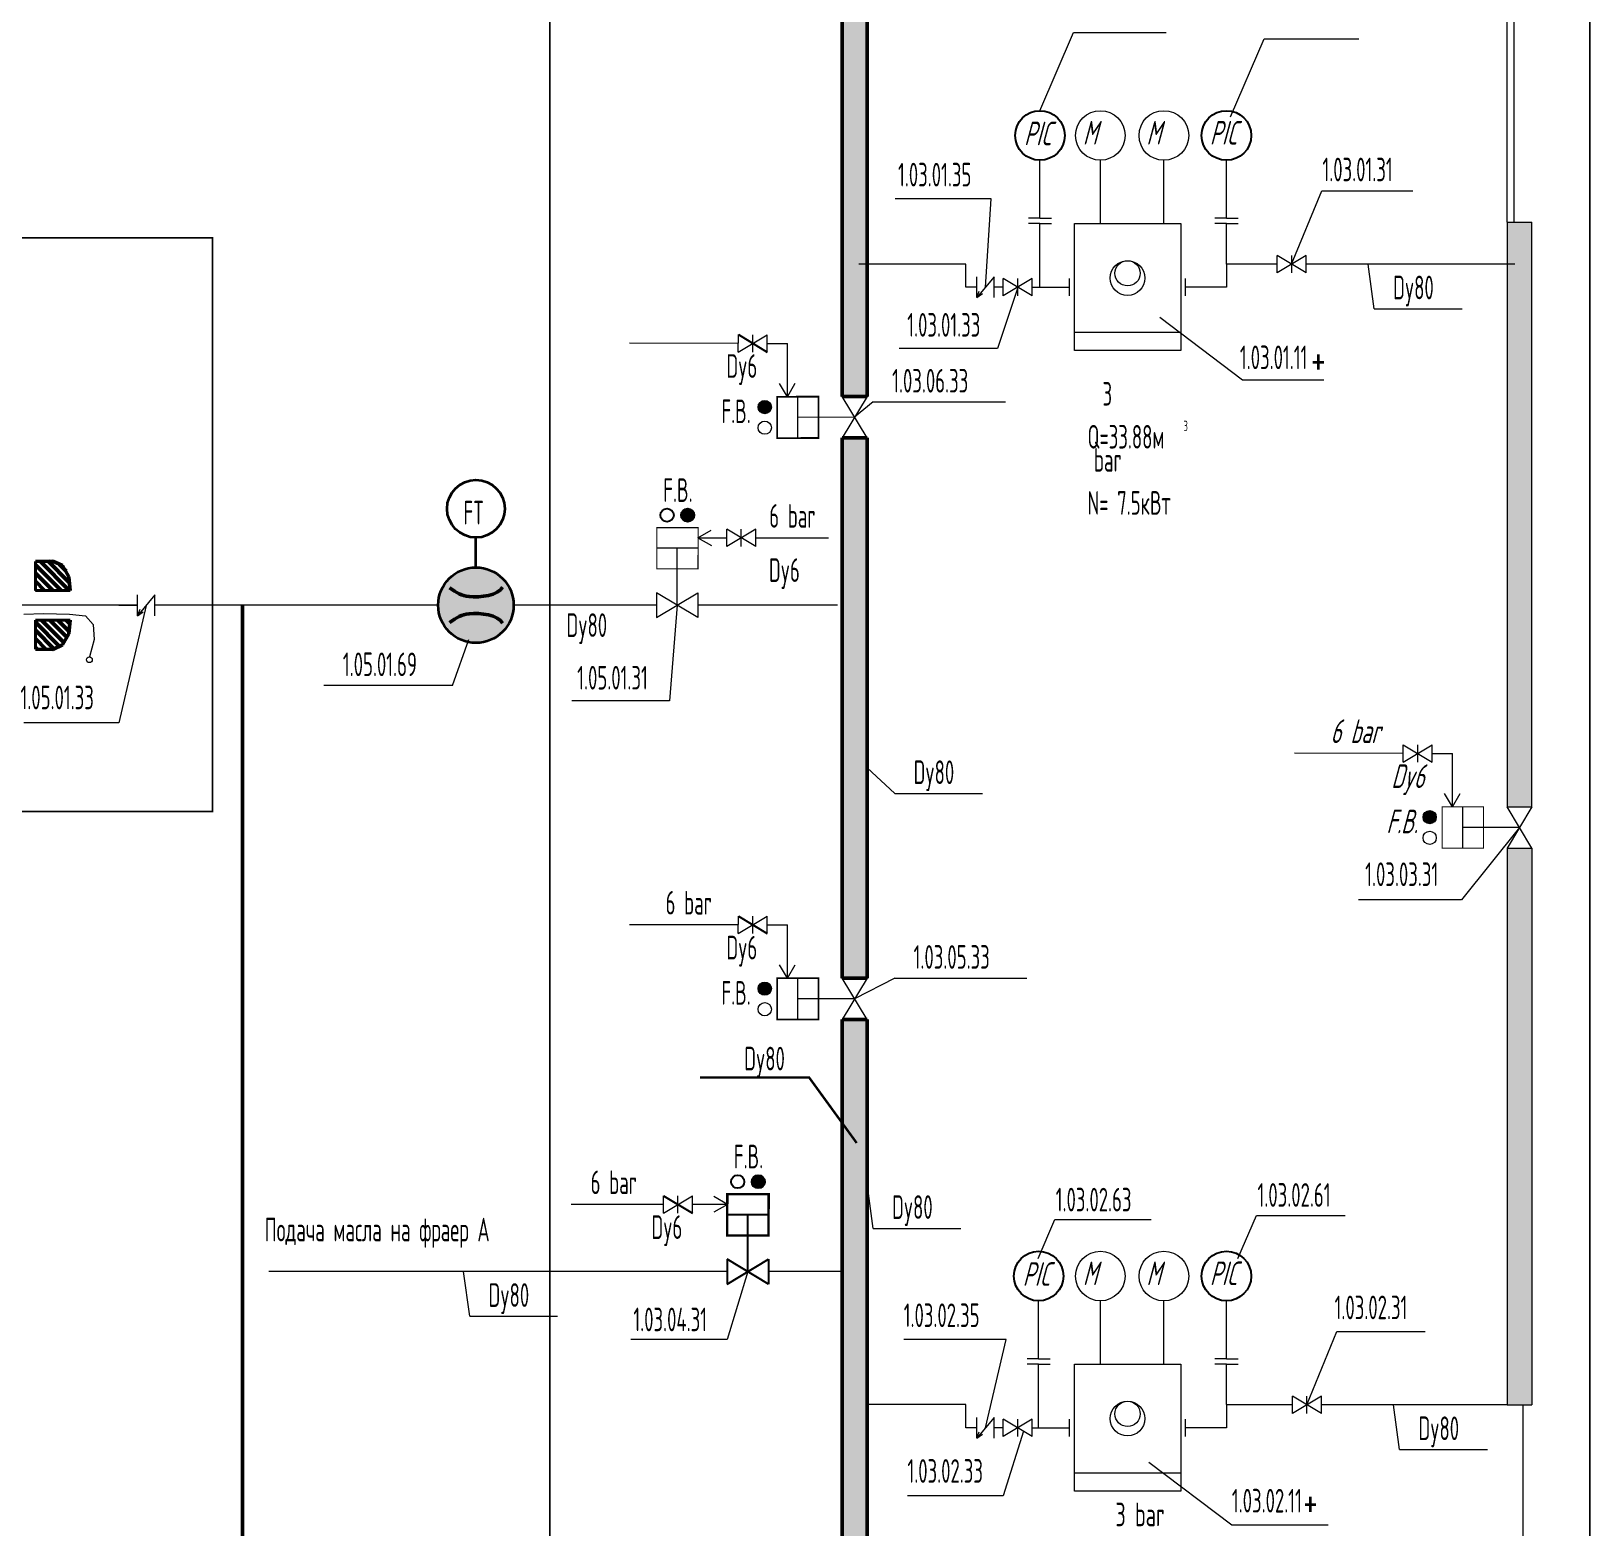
# Model space of a CAD drawing. Header units: millimetres. Extents: x -2281 to 17340, y -2563 to 4166.
# Drawn here: x 1037.7 to 1202.7, y 122.2 to 280.4 of the extents above; entities that cross this region are included whole.
import ezdxf

# ---------------------------------------------------------------- set-up
doc = ezdxf.new("R2010")
doc.units = ezdxf.units.MM
for name, pattern in [('K5LT32772', [0]), ('K5LT32773', [0]), ('K5LT32774', [0]), ('K5LT32775', [0]), ('K5LT32776', [0]), ('K5LT32777', [0]), ('K5LT32778', [0]), ('K5LT32779', [24.957505, 11.9988, -5.9994, 0.959904, -5.9994]), ('K5LT32780', [0]), ('K5LT32781', [0]), ('K5LT32782', [0]), ('K5LT32783', [0]), ('K5LT32788', [0]), ('K5LT32789', [0]), ('K5LT32792', [0]), ('K5LT32798', [0]), ('K5LT32806', [0]), ('K5LT32807', [0]), ('K5LT32809', [0]), ('K5LT32810', [0]), ('K5LT32812', [998.300152, 479.951996, -239.975998, 38.39616, -239.975998]), ('K5LT_BASIC', [0]), ('K5LT_THIN', [0]), ('K5LT_THIN_INCLUDED_TO_HATCHING', [0])]:
    doc.linetypes.add(name, pattern=pattern)
doc.layers.add('Системный слой', color=7, linetype='Continuous')
doc.styles.add('KTEXTSTYLE', font='GOST_AU.SHX', dxfattribs={"width": 0.96, "height": 5})

# ---------------------------------------------------------------- blocks, each defined once
blk = doc.blocks.new('U13')
at = {"layer": 'Системный слой', "color": 5, "linetype": 'K5LT_BASIC', "lineweight": 35, "true_color": 0x0000ff}
for p, q in [((1173.87, 246.2), (1173.87, 244.62)), ((1174.48, 245.37), (1173.32, 245.37))]:
    blk.add_line(p, q, dxfattribs=at)
blk = doc.blocks.new('U14')
at = {"layer": 'Системный слой', "color": 5, "linetype": 'K5LT_BASIC', "lineweight": 35, "true_color": 0x0000ff}
for p, q in [((1173.64, 124.48), (1172.49, 124.48)), ((1173.03, 125.32), (1173.03, 123.73))]:
    blk.add_line(p, q, dxfattribs=at)
blk = doc.blocks.new('U22')
at = {"layer": 'Системный слой', "color": 7, "linetype": 'K5LT_THIN', "lineweight": 13}
for q in [(1083.98, 216.06), (1068.66, 211.18)]:
    blk.add_line((1082.25, 211.18), q, dxfattribs=at)
at = {"layer": 'Системный слой', "color": 7, "insert": (1070.66, 214.68), "char_height": 2.5, "attachment_point": 1, "style": 'KTEXTSTYLE'}
blk.add_mtext('\\H3.5;\\W0.965;\\Q15;\\Q0;\\W0.715;\\H2.50;{\\c255;1.05.01.69}', dxfattribs=at)
blk = doc.blocks.new('U21')
at = {"layer": 'Системный слой', "true_color": 0x7fbfff}
blk.add_hatch(color=151, dxfattribs=at).paths.add_polyline_path([(1106.45, 229.21), (1106.47, 229.37), (1106.53, 229.53), (1106.62, 229.67), (1106.75, 229.78), (1106.89, 229.86), (1107.06, 229.9), (1107.22, 229.9), (1107.39, 229.87), (1107.53, 229.79), (1107.66, 229.68), (1107.76, 229.55), (1107.82, 229.39), (1107.85, 229.23), (1107.85, 229.21), (1107.83, 229.04), (1107.77, 228.89), (1107.68, 228.75), (1107.55, 228.64), (1107.41, 228.56), (1107.24, 228.51), (1107.08, 228.51), (1106.91, 228.55), (1106.77, 228.62), (1106.64, 228.73), (1106.54, 228.87), (1106.48, 229.02), (1106.45, 229.18)])
at = {"layer": 'Системный слой', "color": 7, "linetype": 'K5LT_THIN', "lineweight": 13}
for p, q in [((1108.24, 226.8), (1109.65, 227.63)), ((1108.24, 226.8), (1111.28, 226.8)), ((1108.24, 226.8), (1109.66, 225.99)), ((1114.35, 225.88), (1111.28, 227.72)), ((1114.35, 227.72), (1111.28, 225.88)), ((1111.28, 225.88), (1111.28, 227.72)), ((1112.81, 226.8), (1112.82, 226.8)), ((1112.82, 225.88), (1112.82, 227.72)), ((1112.82, 226.8), (1112.82, 226.8)), ((1114.35, 225.88), (1114.35, 227.72)), ((1114.35, 226.8), (1122.05, 226.8)), ((1108.24, 225.71), (1103.87, 225.71)), ((1106.05, 219.69), (1106.05, 225.71)), ((1048.93, 219.68), (1010.94, 219.67)), ((1048.93, 218.57), (1048.93, 220.78)), ((1050.77, 220.78), (1048.93, 218.57)), ((1050.77, 218.57), (1050.77, 220.78)), ((1080.75, 219.69), (1050.77, 219.68)), ((1103.86, 219.69), (1088.73, 219.69)), ((1103.86, 218.38), (1108.24, 221)), ((1108.24, 218.38), (1103.86, 221)), ((1103.86, 221), (1103.86, 218.38)), ((1108.24, 221), (1108.24, 218.38)), ((1123.01, 219.69), (1108.24, 219.69)), ((1048.93, 218.57), (1049.19, 219.26)), ((1048.93, 218.57), (1049.53, 218.99))]:
    blk.add_line(p, q, dxfattribs=at)
at = {"layer": 'Системный слой', "color": 5, "linetype": 'K5LT32775', "lineweight": 50, "true_color": 0x0000ff}
for p, q in [((1038.12, 224.3), (1039.97, 224.36)), ((1040.84, 221.24), (1038.12, 223.96)), ((1039.97, 221.24), (1038.12, 223.09)), ((1041.7, 221.24), (1038.61, 224.34)), ((1041.67, 222.14), (1039.42, 224.39)), ((1039.97, 224.36), (1040.99, 223.87)), ((1041.38, 223.29), (1040.68, 224)), ((1040.99, 223.87), (1041.67, 222.67)), ((1039.1, 221.24), (1038.12, 222.22)), ((1041.67, 222.67), (1041.79, 221.24)), ((1040.68, 215.33), (1038.12, 217.89)), ((1041.14, 215.74), (1038.77, 218.11)), ((1041.44, 216.3), (1039.64, 218.11)), ((1041.7, 216.91), (1040.5, 218.11)), ((1041.76, 217.71), (1041.37, 218.11)), ((1041.67, 216.67), (1041.79, 218.11)), ((1040.1, 215.05), (1038.12, 217.03)), ((1040.99, 215.48), (1041.67, 216.67)), ((1039.27, 215.01), (1038.12, 216.16)), ((1038.12, 215.04), (1039.97, 214.99)), ((1039.97, 214.99), (1040.99, 215.48))]:
    blk.add_line(p, q, dxfattribs=at)
at = {"layer": 'Системный слой', "color": 5, "linetype": 'K5LT32810', "lineweight": 40, "true_color": 0x0000ff}
for p, q in [((1038.12, 221.24), (1038.12, 224.3)), ((1038.24, 221.24), (1038.12, 221.36)), ((1038.12, 221.24), (1041.79, 221.24)), ((1038.12, 218.11), (1038.12, 215.04)), ((1038.12, 218.11), (1041.79, 218.11)), ((1038.38, 215.04), (1038.12, 215.29))]:
    blk.add_line(p, q, dxfattribs=at)
at = {"layer": 'Системный слой', "color": 151, "linetype": 'K5LT32806', "lineweight": 18, "true_color": 0x7fbfff}
blk.add_line((1048.93, 219.67), (1046.96, 219.67), dxfattribs=at)
at = {"layer": 'Системный слой', "color": 7, "linetype": 'K5LT32782', "lineweight": 0}
for p, q in [((1049.85, 219.67), (1046.96, 207.22)), ((1106.05, 219.69), (1105.24, 209.58)), ((1105.24, 209.58), (1094.88, 209.58)), ((1046.96, 207.22), (1036.91, 207.22))]:
    blk.add_line(p, q, dxfattribs=at)
at = {"layer": 'Системный слой', "color": 7, "linetype": 'K5LT32776', "lineweight": 18}
for p, q in [((1036.91, 218.75), (1038.98, 218.79)), ((1038.98, 218.79), (1041.73, 218.75)), ((1041.73, 218.75), (1043.43, 218.57)), ((1043.43, 218.57), (1044.24, 217.65)), ((1044.24, 217.65), (1044.33, 216.06)), ((1044.33, 216.06), (1043.83, 214.22))]:
    blk.add_line(p, q, dxfattribs=at)
at = {"layer": 'Системный слой', "color": 7, "linetype": 'K5LT32812', "const_width": 0.18}
blk.add_lwpolyline([(1056.87, 258.57), (955.4, 258.57), (955.4, 197.86), (1056.87, 197.86)], close=True, dxfattribs=at)
at = {"layer": 'Системный слой', "color": 7, "linetype": 'K5LT_THIN', "const_width": 0.11}
blk.add_lwpolyline([(1108.24, 223.52), (1103.87, 223.52), (1103.87, 227.89), (1108.25, 227.89)], close=True, dxfattribs=at)
at = {"layer": 'Системный слой', "color": 151, "linetype": 'K5LT32809', "lineweight": 25, "true_color": 0x7fbfff}
for centre in [(1104.97, 229.21), (1107.15, 229.21)]:
    blk.add_circle(centre, 0.7, dxfattribs=at)
at = {"layer": 'Системный слой', "color": 7, "linetype": 'K5LT32776', "lineweight": 18}
blk.add_circle((1043.83, 213.91), 0.306, dxfattribs=at)
at = {"layer": 'Системный слой'}
blk.add_blockref('U22', (0, 0), dxfattribs=at)
at = {"layer": 'Системный слой', "color": 7, "char_height": 2.5, "attachment_point": 1, "style": 'KTEXTSTYLE'}
for s, insert in [('\\H3.5;\\W0.965;\\Q15;\\Q0;\\W0.715;\\H2.50;F.B.', (1104.56, 233.12)), ('\\H3.5;\\W0.965;\\Q15;\\Q0;\\W0.715;\\H2.50;6 bar', (1115.78, 230.39)), ('\\H3.5;\\W0.965;\\Q15;\\Q0;\\W0.715;\\H2.50;Dy6', (1115.75, 224.65)), ('\\H3.5;\\W0.965;\\Q15;\\Q0;\\W0.715;\\H2.50;Dy80', (1094.33, 218.83)), ('\\H3.5;\\W0.965;\\Q15;\\Q0;\\W0.715;\\H2.50;1.05.01.31', (1095.46, 213.26)), ('\\H3.5;\\W0.965;\\Q15;\\Q0;\\W0.715;\\H2.50;1.05.01.33', (1036.54, 211.17))]:
    blk.add_mtext(s, dxfattribs=dict(at, insert=insert))
blk = doc.blocks.new('T0')
at = {"layer": 'Системный слой', "color": 7, "char_height": 2.5, "attachment_point": 1, "style": 'KTEXTSTYLE'}
for s, insert in [('\\H3.5;\\W0.965;\\Q15;\\Q0;\\W0.715;\\H2.50;Q=33.88м', (1149.47, 238.76)), ('\\H3.5;\\W0.965;\\Q15;\\Q0;\\W0.715;\\H1.11;3', (1159.63, 239.21)), ('\\H3.5;\\W0.965;\\Q15;\\Q0;\\W0.715;\\H2.50;N= 7.5кВт', (1149.47, 231.76))]:
    blk.add_mtext(s, dxfattribs=dict(at, insert=insert))
blk = doc.blocks.new('T1')
at = {"layer": 'Системный слой', "color": 7, "char_height": 2.5, "attachment_point": 1, "style": 'KTEXTSTYLE'}
for s, insert in [('\\H3.5;\\W0.965;\\Q15;\\Q15;\\W0.765;\\H2.50; ', (1151.56, 124.71)), ('\\H3.5;\\W0.965;\\Q15;\\Q0;\\W0.765;\\H2.50;3 bar', (1152.42, 124.71))]:
    blk.add_mtext(s, dxfattribs=dict(at, insert=insert))
blk = doc.blocks.new('U195')
at = {"layer": 'Системный слой', "color": 7, "linetype": 'K5LT_THIN', "lineweight": 13}
for q in [(1124.82, 178.02), (1143.04, 180.21)]:
    blk.add_line((1129.06, 180.21), q, dxfattribs=at)
at = {"layer": 'Системный слой', "color": 7, "insert": (1131.06, 183.71), "char_height": 2.5, "attachment_point": 1, "style": 'KTEXTSTYLE'}
blk.add_mtext('\\H3.5;\\W0.965;\\Q15;\\Q0;\\W0.715;\\H2.50;{\\c255;1.03.05.33}', dxfattribs=at)
blk = doc.blocks.new('U196')
at = {"layer": 'Системный слой', "color": 7, "linetype": 'K5LT_THIN', "lineweight": 13}
for q in [(1124.82, 239.57), (1140.78, 241.19)]:
    blk.add_line((1126.79, 241.19), q, dxfattribs=at)
at = {"layer": 'Системный слой', "color": 7, "insert": (1128.79, 244.69), "char_height": 2.5, "attachment_point": 1, "style": 'KTEXTSTYLE'}
blk.add_mtext('\\H3.5;\\W0.965;\\Q15;\\Q0;\\W0.715;\\H2.50;{\\c255;1.03.06.33}', dxfattribs=at)
blk = doc.blocks.new('T9')
at = {"layer": 'Системный слой', "color": 7, "char_height": 2.5, "attachment_point": 1, "style": 'KTEXTSTYLE'}
for s, insert in [('\\H3.5;\\W0.965;\\Q15;\\Q0;\\W0.715;\\H2.50; 3', (1150.14, 243.31)), ('\\H3.5;\\W0.965;\\Q15;\\Q0;\\W0.715;\\H2.50;bar', (1150.14, 236.31))]:
    blk.add_mtext(s, dxfattribs=dict(at, insert=insert))
blk = doc.blocks.new('U246')
at = {"layer": 'Системный слой', "color": 7, "linetype": 'K5LT_THIN', "lineweight": 13}
for q in [(1181.85, 135.06), (1191.79, 130.33)]:
    blk.add_line((1182.49, 130.33), q, dxfattribs=at)
at = {"layer": 'Системный слой', "color": 7, "insert": (1184.49, 133.83), "char_height": 2.5, "attachment_point": 1, "style": 'KTEXTSTYLE'}
blk.add_mtext('\\H3.5;\\W0.965;\\Q15;\\Q0;\\W0.715;\\H2.50;Dy80', dxfattribs=at)
blk = doc.blocks.new('U247')
at = {"layer": 'Системный слой', "color": 7, "linetype": 'K5LT_THIN', "lineweight": 13}
for q in [(1179.16, 255.79), (1189.1, 251.06)]:
    blk.add_line((1179.81, 251.06), q, dxfattribs=at)
at = {"layer": 'Системный слой', "color": 7, "insert": (1181.81, 254.56), "char_height": 2.5, "attachment_point": 1, "style": 'KTEXTSTYLE'}
blk.add_mtext('\\H3.5;\\W0.965;\\Q15;\\Q0;\\W0.715;\\H2.50;Dy80', dxfattribs=at)
blk = doc.blocks.new('U249')
at = {"layer": 'Системный слой', "color": 7, "linetype": 'K5LT_THIN', "lineweight": 13}
for q in [(1083.43, 149.16), (1093.37, 144.43)]:
    blk.add_line((1084.08, 144.43), q, dxfattribs=at)
at = {"layer": 'Системный слой', "color": 7, "insert": (1086.08, 147.93), "char_height": 2.5, "attachment_point": 1, "style": 'KTEXTSTYLE'}
blk.add_mtext('\\H3.5;\\W0.965;\\Q15;\\Q0;\\W0.715;\\H2.50;Dy80', dxfattribs=at)
blk = doc.blocks.new('U255')
at = {"layer": 'Системный слой', "color": 7, "linetype": 'K5LT_THIN', "lineweight": 13}
for q in [(1126.13, 158.47), (1136.07, 153.74)]:
    blk.add_line((1126.78, 153.74), q, dxfattribs=at)
at = {"layer": 'Системный слой', "color": 7, "insert": (1128.78, 157.24), "char_height": 2.5, "attachment_point": 1, "style": 'KTEXTSTYLE'}
blk.add_mtext('\\H3.5;\\W0.965;\\Q15;\\Q0;\\W0.715;\\H2.50;Dy80', dxfattribs=at)
blk = doc.blocks.new('U256')
at = {"layer": 'Системный слой', "color": 7, "linetype": 'K5LT_THIN', "lineweight": 13}
for q in [(1126.13, 202.47), (1138.35, 199.76)]:
    blk.add_line((1129.06, 199.76), q, dxfattribs=at)
at = {"layer": 'Системный слой', "color": 7, "insert": (1131.06, 203.26), "char_height": 2.5, "attachment_point": 1, "style": 'KTEXTSTYLE'}
blk.add_mtext('\\H3.5;\\W0.965;\\Q15;\\Q0;\\W0.715;\\H2.50;Dy80', dxfattribs=at)

msp = doc.modelspace()

# ---------------------------------------------------------------- hatches: boundary and pattern name
at = {"layer": 'Системный слой', "true_color": 0xffc0cb}
msp.add_hatch(color=254, dxfattribs=at).paths.add_polyline_path([(1126.131, 241.75671), (1126.131, 308.48183), (1123.506, 308.4822), (1123.506, 241.75671)])
at = {"layer": 'Системный слой', "true_color": 0xc0c0c0}
h = msp.add_hatch(color=9, dxfattribs=at)
h.paths.add_polyline_path([(1193.87642, 193.97886), (1193.87642, 135.06151), (1196.50142, 135.06151), (1196.50142, 193.97886)])
h.paths.add_polyline_path([(1196.50142, 198.35386), (1196.50142, 260.21127), (1193.87642, 260.21127), (1193.87642, 198.35386)])
at = {"layer": 'Системный слой', "true_color": 0xff00ff}
for points in [[(1116.00288, 240.65261), (1115.98296, 240.48677), (1115.9243, 240.33038), (1115.83027, 240.19233), (1115.70621, 240.08048), (1115.55918, 240.00122), (1115.39756, 239.95904), (1115.23055, 239.95636), (1115.06766, 239.99332), (1114.91816, 240.06782), (1114.79056, 240.17561), (1114.69214, 240.31057), (1114.62849, 240.465), (1114.60325, 240.63011), (1114.60288, 240.65261), (1114.62281, 240.81845), (1114.68146, 240.97485), (1114.7755, 241.1129), (1114.89956, 241.22474), (1115.04659, 241.304), (1115.20821, 241.34618), (1115.37522, 241.34886), (1115.53811, 241.31191), (1115.68761, 241.23741), (1115.8152, 241.12961), (1115.91363, 240.99466), (1115.97727, 240.84022), (1116.00252, 240.67511)], [(1115.32363, 158.67531), (1115.3037, 158.50947), (1115.24505, 158.35307), (1115.15101, 158.21502), (1115.02695, 158.10318), (1114.87992, 158.02392), (1114.7183, 157.98174), (1114.55129, 157.97906), (1114.3884, 158.01601), (1114.2389, 158.09051), (1114.11131, 158.19831), (1114.01288, 158.33326), (1113.94924, 158.4877), (1113.92399, 158.65281), (1113.92363, 158.67531), (1113.94356, 158.84115), (1114.00221, 158.99754), (1114.09624, 159.13559), (1114.2203, 159.24744), (1114.36733, 159.3267), (1114.52895, 159.36888), (1114.69596, 159.37156), (1114.85886, 159.3346), (1115.00835, 159.2601), (1115.13595, 159.15231), (1115.23437, 159.01735), (1115.29802, 158.86292), (1115.32327, 158.69781)]]:
    msp.add_hatch(color=6, dxfattribs=at).paths.add_polyline_path(points)
at = {"layer": 'Системный слой', "true_color": 0x99ccff}
msp.add_hatch(color=151, dxfattribs=at).paths.add_polyline_path([(1126.131, 180.20791), (1126.131, 237.38171), (1123.506, 237.38171), (1123.506, 180.20791)])
at = {"layer": 'Системный слой', "true_color": 0xccffff}
msp.add_hatch(color=7, dxfattribs=at).paths.add_polyline_path([(1080.74501, 219.68808), (1080.76504, 219.28902), (1080.82484, 218.89396), (1080.92382, 218.50685), (1081.06098, 218.13157), (1081.23496, 217.77188), (1081.44401, 217.43137), (1081.68603, 217.11345), (1081.95861, 216.8213), (1082.25902, 216.55786), (1082.58425, 216.32575), (1082.93105, 216.1273), (1083.29594, 215.9645), (1083.67527, 215.83897), (1084.06524, 215.75197), (1084.46196, 215.70437), (1084.86144, 215.69666), (1085.2597, 215.7289), (1085.65274, 215.80077), (1086.03664, 215.91156), (1086.40754, 216.06015), (1086.76174, 216.24506), (1087.09569, 216.46444), (1087.40605, 216.71608), (1087.68971, 216.99748), (1087.94383, 217.30582), (1088.16587, 217.638), (1088.35361, 217.99071), (1088.50517, 218.36042), (1088.61902, 218.74341), (1088.69403, 219.13587), (1088.72946, 219.53386), (1088.73245, 219.68849), (1088.71247, 220.08756), (1088.6527, 220.48262), (1088.55376, 220.86974), (1088.41664, 221.24503), (1088.2427, 221.60475), (1088.03369, 221.94528), (1087.79169, 222.26322), (1087.51914, 222.5554), (1087.21876, 222.81887), (1086.89356, 223.05102), (1086.54678, 223.2495), (1086.18191, 223.41234), (1085.80259, 223.53791), (1085.41263, 223.62495), (1085.01592, 223.67259), (1084.61643, 223.68035), (1084.21817, 223.64815), (1083.82512, 223.57631), (1083.44121, 223.46557), (1083.07029, 223.31701), (1082.71607, 223.13214), (1082.3821, 222.9128), (1082.07172, 222.66118), (1081.78803, 222.37981), (1081.53387, 222.0715), (1081.3118, 221.73934), (1081.12402, 221.38665), (1080.97243, 221.01696), (1080.85854, 220.63398), (1080.78348, 220.24153), (1080.74802, 219.84355)])
at = {"layer": 'Системный слой', "true_color": 0xbf00ff}
for points in [[(1186.3733, 197.24976), (1186.35337, 197.08392), (1186.29472, 196.92753), (1186.20069, 196.78948), (1186.07662, 196.67764), (1185.9296, 196.59837), (1185.76798, 196.5562), (1185.60096, 196.55351), (1185.43807, 196.59047), (1185.28857, 196.66497), (1185.16098, 196.77276), (1185.06256, 196.90772), (1184.99891, 197.06215), (1184.97366, 197.22726), (1184.9733, 197.24976), (1184.99323, 197.4156), (1185.05188, 197.572), (1185.14591, 197.71005), (1185.26998, 197.82189), (1185.417, 197.90116), (1185.57862, 197.94333), (1185.74564, 197.94602), (1185.90853, 197.90906), (1186.05803, 197.83456), (1186.18562, 197.72676), (1186.28404, 197.59181), (1186.34769, 197.43737), (1186.37294, 197.27226)], [(1116.00288, 179.10382), (1115.98296, 178.93798), (1115.9243, 178.78158), (1115.83027, 178.64353), (1115.70621, 178.53169), (1115.55918, 178.45242), (1115.39756, 178.41025), (1115.23055, 178.40756), (1115.06766, 178.44452), (1114.91816, 178.51902), (1114.79056, 178.62682), (1114.69214, 178.76177), (1114.62849, 178.9162), (1114.60325, 179.08132), (1114.60288, 179.10382), (1114.62281, 179.26966), (1114.68146, 179.42605), (1114.7755, 179.5641), (1114.89956, 179.67594), (1115.04659, 179.75521), (1115.20821, 179.79738), (1115.37522, 179.80007), (1115.53811, 179.76311), (1115.68761, 179.68861), (1115.8152, 179.58082), (1115.91363, 179.44586), (1115.97727, 179.29143), (1116.00252, 179.12631)]]:
    msp.add_hatch(color=200, dxfattribs=at).paths.add_polyline_path(points)
at = {"layer": 'Системный слой', "true_color": 0xcc99ff}
h = msp.add_hatch(color=191, dxfattribs=at)
h.paths.add_polyline_path([(1126.131, 77.52247), (1126.131, 96.21477), (1126.131, 110.64747), (1123.506, 110.64747), (1123.506, 77.52247)])
h.paths.add_polyline_path([(1123.506, 149.17821), (1123.506, 110.64747), (1126.131, 110.64747), (1126.131, 175.83291), (1123.506, 175.83291)])

# ---------------------------------------------------------------- linework, layer by layer
at = {"layer": 'Системный слой', "color": 211, "linetype": 'K5LT32783', "lineweight": 50, "true_color": 0xff7fff}
for p, q in [((1123.506, 241.75671), (1123.506, 308.4822)), ((1126.131, 241.75671), (1126.131, 308.48183)), ((1126.131, 241.75671), (1123.506, 241.75671))]:
    msp.add_line(p, q, dxfattribs=at)
at = {"layer": 'Системный слой', "color": 7, "linetype": 'K5LT32780', "lineweight": 18}
for p, q in [((1194.62708, 260.21127), (1194.62708, 294.51559)), ((1195.58184, 97.63651), (1195.58184, 135.06151))]:
    msp.add_line(p, q, dxfattribs=at)
at = {"layer": 'Системный слой', "color": 7, "linetype": 'K5LT_THIN', "lineweight": 13}
for p, q in [((1193.87642, 260.21127), (1193.87642, 293.76492)), ((1150.82011, 260.07937), (1150.82011, 266.77058)), ((1157.54295, 260.07937), (1157.54295, 266.77058)), ((1148.07664, 246.64866), (1148.07664, 260.07937)), ((1148.07664, 260.07937), (1159.32231, 260.07937)), ((1159.32231, 260.07937), (1159.32231, 246.64866)), ((1169.53495, 254.87312), (1169.53495, 256.71062)), ((1172.59745, 254.87312), (1169.53495, 256.71062)), ((1172.59745, 256.71062), (1169.53495, 254.87312)), ((1171.07315, 254.87312), (1171.07315, 256.71062)), ((1172.59745, 254.87312), (1172.59745, 256.71062)), ((1136.57725, 255.79187), (1125.27718, 255.79187)), ((1136.57725, 253.34187), (1136.57725, 255.79187)), ((1137.74993, 252.23937), (1137.74993, 254.44437)), ((1139.58743, 254.44437), (1137.74993, 252.23937)), ((1139.58743, 252.23937), (1139.58743, 254.44437)), ((1140.5377, 252.42312), (1140.5377, 254.26062)), ((1143.6002, 252.42312), (1140.5377, 254.26062)), ((1140.5377, 252.42312), (1140.5377, 254.26062)), ((1143.6002, 252.42312), (1140.5377, 254.26062)), ((1143.6002, 254.26062), (1140.5377, 252.42312)), ((1142.07589, 252.42312), (1142.07589, 254.26062)), ((1143.6002, 252.42312), (1143.6002, 254.26062)), ((1143.6002, 252.42312), (1143.6002, 254.26062)), ((1147.56064, 252.42312), (1147.56064, 254.26062)), ((1159.83831, 252.42312), (1159.83831, 254.26062)), ((1164.16503, 255.79187), (1164.16503, 253.34187)), ((1169.53495, 255.79187), (1164.16503, 255.79187)), ((1171.07315, 255.79187), (1171.0662, 255.79187)), ((1194.68061, 255.79187), (1172.59745, 255.79187)), ((1137.74993, 253.34187), (1136.57725, 253.34187)), ((1137.74993, 252.23937), (1138.00659, 252.92811)), ((1137.74993, 252.23937), (1138.35264, 252.66006)), ((1140.5377, 253.34187), (1139.58743, 253.34187)), ((1142.07589, 253.34187), (1142.06895, 253.34187)), ((1143.6002, 253.34187), (1147.56064, 253.34187)), ((1164.16503, 253.34187), (1159.83831, 253.34187)), ((1159.32231, 248.53874), (1148.07664, 248.53874)), ((1159.32231, 246.64866), (1148.07664, 246.64866)), ((1182.8801, 203.0767), (1182.88275, 204.9142)), ((1182.8801, 203.0767), (1185.94524, 204.90979)), ((1182.88275, 204.9142), (1185.94259, 203.07229)), ((1184.4044, 203.07451), (1184.40705, 204.912)), ((1185.94259, 203.07229), (1185.94524, 204.90979)), ((1182.88142, 203.99545), (1171.36782, 204.01205)), ((1184.41961, 203.98907), (1184.40572, 203.98909)), ((1184.41267, 203.99325), (1184.40573, 203.99326)), ((1185.94392, 203.99104), (1188.08134, 203.99104)), ((1188.08134, 198.34645), (1188.08134, 203.99104)), ((1188.07693, 198.34643), (1187.24815, 199.76233)), ((1188.08134, 198.34645), (1188.89315, 199.77215)), ((1189.1733, 193.9762), (1189.1733, 198.3512)), ((1196.50142, 198.35386), (1193.87642, 193.97886)), ((1196.50142, 193.97886), (1193.87642, 198.35386)), ((1193.87642, 198.35386), (1196.50142, 198.35386)), ((1195.18892, 196.16636), (1189.1733, 196.1637)), ((1193.87642, 193.97886), (1196.50142, 193.97886)), ((1150.82011, 139.37266), (1150.82011, 146.06386)), ((1157.54295, 139.37266), (1157.54295, 146.06386)), ((1148.07664, 125.94194), (1148.07664, 139.37266)), ((1148.07664, 139.37266), (1159.32231, 139.37266)), ((1159.32231, 139.37266), (1159.32231, 125.94194)), ((1171.14675, 134.14276), (1171.14675, 135.98026)), ((1174.20925, 134.14276), (1171.14675, 135.98026)), ((1174.20925, 135.98026), (1171.14675, 134.14276)), ((1172.68494, 134.14276), (1172.68494, 135.98026)), ((1174.20925, 134.14276), (1174.20925, 135.98026)), ((1136.57725, 135.08516), (1126.131, 135.08516)), ((1136.57725, 132.63516), (1136.57725, 135.08516)), ((1137.74993, 131.53266), (1137.74993, 133.73766)), ((1139.58743, 133.73766), (1137.74993, 131.53266)), ((1139.58743, 131.53266), (1139.58743, 133.73766)), ((1164.16503, 135.08516), (1164.16503, 132.63516)), ((1171.14675, 135.06151), (1164.16503, 135.06151)), ((1172.68494, 135.06151), (1172.678, 135.06151)), ((1193.87642, 135.06151), (1174.20925, 135.06151)), ((1137.74993, 132.63516), (1136.57725, 132.63516)), ((1137.74993, 131.53266), (1138.00659, 132.22139)), ((1140.5377, 132.63516), (1139.58743, 132.63516)), ((1140.5377, 131.71641), (1140.5377, 133.55391)), ((1143.6002, 131.71641), (1140.5377, 133.55391)), ((1140.5377, 131.71641), (1140.5377, 133.55391)), ((1143.6002, 131.71641), (1140.5377, 133.55391)), ((1143.6002, 133.55391), (1140.5377, 131.71641)), ((1142.07589, 132.63516), (1142.06895, 132.63516)), ((1142.07589, 131.71641), (1142.07589, 133.55391)), ((1143.6002, 131.71641), (1143.6002, 133.55391)), ((1143.6002, 131.71641), (1143.6002, 133.55391)), ((1143.6002, 132.63516), (1147.56064, 132.63516)), ((1147.56064, 131.71641), (1147.56064, 133.55391)), ((1159.83831, 131.71641), (1159.83831, 133.55391)), ((1164.16503, 132.63516), (1159.83831, 132.63516)), ((1137.74993, 131.53266), (1138.35264, 131.95334)), ((1159.32231, 127.83202), (1148.07664, 127.83202)), ((1153.56359, 125.94194), (1148.07664, 125.94194)), ((1159.32231, 125.94194), (1148.07664, 125.94194))]:
    msp.add_line(p, q, dxfattribs=at)
at = {"layer": 'Системный слой', "color": 7, "linetype": 'K5LT32782', "lineweight": 0}
for p, q in [((1144.4341, 272.02058), (1147.98064, 280.29088)), ((1147.98064, 280.29088), (1157.78064, 280.29088)), ((1164.61012, 271.36475), (1168.15666, 279.63505)), ((1168.15666, 279.63505), (1178.18166, 279.63505)), ((1138.37508, 262.70498), (1129.10008, 262.70498)), ((1139.25008, 262.70498), (1138.37508, 262.70498)), ((1138.66868, 253.34187), (1139.25008, 262.70498)), ((1171.0662, 255.79187), (1174.2509, 263.53335)), ((1174.2509, 263.53335), (1175.1259, 263.53335)), ((1175.1259, 263.53335), (1183.9009, 263.53335)), ((1142.06895, 253.18875), (1139.93239, 246.85164)), ((1157.09987, 250.16783), (1165.87202, 243.53546)), ((1139.93239, 246.85164), (1129.53104, 246.85164)), ((1165.87202, 243.53546), (1166.74702, 243.53546)), ((1166.74702, 243.53546), (1174.47844, 243.53546)), ((1195.18892, 196.16636), (1189.02599, 188.51975)), ((1188.58849, 188.51975), (1178.13849, 188.51975)), ((1189.02599, 188.51975), (1188.58849, 188.51975)), ((1144.23907, 150.5422), (1146.01234, 154.67735)), ((1146.01234, 154.67735), (1156.21234, 154.67735)), ((1165.38128, 150.5422), (1167.32974, 155.08587)), ((1167.32974, 155.08587), (1176.73075, 155.08587)), ((1113.52583, 149.15969), (1111.33833, 141.97878)), ((1111.33833, 141.97878), (1101.12469, 141.97878)), ((1139.97992, 141.97878), (1130.02992, 141.97878)), ((1138.66868, 132.63516), (1140.85492, 141.97878)), ((1140.85492, 141.97878), (1139.97992, 141.97878)), ((1172.67105, 135.06568), (1175.85575, 142.80715)), ((1175.85575, 142.80715), (1176.73075, 142.80715)), ((1176.73075, 142.80715), (1185.20471, 142.80715)), ((1142.69404, 132.2601), (1140.5377, 125.43032)), ((1155.94734, 128.98527), (1164.71949, 122.35291)), ((1140.5377, 125.43032), (1130.405, 125.43032)), ((1164.71949, 122.35291), (1165.59449, 122.35291)), ((1165.59449, 122.35291), (1174.94449, 122.35291))]:
    msp.add_line(p, q, dxfattribs=at)
at = {"layer": 'Системный слой', "color": 7, "linetype": 'K5LT32776', "lineweight": 18}
for p, q in [((1144.4341, 260.64558), (1144.4341, 266.77058)), ((1164.16503, 260.64558), (1164.16503, 266.77058)), ((1144.4341, 260.64558), (1143.2091, 260.64558)), ((1144.4341, 260.07937), (1143.2091, 260.07937)), ((1144.4341, 260.64558), (1145.6591, 260.64558)), ((1144.4341, 260.07937), (1145.6591, 260.07937)), ((1144.4341, 253.34187), (1144.4341, 260.07937)), ((1164.16503, 260.64558), (1162.94003, 260.64558)), ((1164.16503, 260.07937), (1162.94003, 260.07937)), ((1164.16503, 260.64558), (1165.39003, 260.64558)), ((1164.16503, 255.79187), (1164.16503, 260.07937)), ((1164.16503, 260.07937), (1165.39003, 260.07937)), ((1144.29267, 139.93886), (1144.29267, 146.06386)), ((1164.16503, 139.93886), (1164.16503, 146.06386)), ((1144.29267, 139.93886), (1143.06767, 139.93886)), ((1144.29267, 139.37266), (1143.06767, 139.37266)), ((1144.29267, 139.93886), (1145.51767, 139.93886)), ((1144.29267, 132.63516), (1144.29267, 139.37266)), ((1144.29267, 139.37266), (1145.51767, 139.37266)), ((1164.16503, 139.93886), (1162.94003, 139.93886)), ((1164.16503, 139.37266), (1162.94003, 139.37266)), ((1164.16503, 139.93886), (1165.39003, 139.93886)), ((1164.16503, 135.08516), (1164.16503, 139.37266)), ((1164.16503, 139.37266), (1165.39003, 139.37266))]:
    msp.add_line(p, q, dxfattribs=at)
at = {"layer": 'Системный слой', "color": 7, "linetype": 'K5LT_THIN_INCLUDED_TO_HATCHING', "lineweight": 13}
for p, q in [((1193.87642, 260.21127), (1193.87642, 198.35386)), ((1193.87642, 260.21127), (1196.50142, 260.21127)), ((1196.50142, 198.35386), (1196.50142, 260.21127)), ((1193.87642, 193.97886), (1193.87642, 135.06151)), ((1196.50142, 193.97886), (1196.50142, 135.06151)), ((1193.87642, 135.06151), (1196.50142, 135.06151))]:
    msp.add_line(p, q, dxfattribs=at)
at = {"layer": 'Системный слой', "color": 4, "linetype": 'K5LT32772', "lineweight": 18, "true_color": 0x00ffff}
for p, q in [((1112.50968, 246.47955), (1112.51233, 248.31705)), ((1112.50968, 246.47955), (1115.57483, 248.31264)), ((1114.03398, 246.47736), (1114.03663, 248.31485)), ((1115.57218, 246.47514), (1115.57483, 248.31264)), ((1112.51101, 247.3983), (1100.99741, 247.4149)), ((1114.04225, 247.39609), (1114.03531, 247.3961)), ((1115.5735, 247.39389), (1117.71092, 247.39389)), ((1117.71092, 241.7493), (1117.71092, 247.39389)), ((1117.70651, 241.74928), (1116.87773, 243.16518)), ((1117.71092, 241.7493), (1118.52274, 243.175)), ((1112.50968, 184.93076), (1112.51233, 186.76826)), ((1112.50968, 184.93076), (1115.57483, 186.76384)), ((1114.03398, 184.92856), (1114.03663, 186.76606)), ((1115.57218, 184.92634), (1115.57483, 186.76384)), ((1112.51101, 185.84951), (1100.99741, 185.86611)), ((1114.04225, 185.8473), (1114.03531, 185.84731)), ((1115.5735, 185.84509), (1117.71092, 185.84509)), ((1117.71092, 180.20051), (1117.71092, 185.84509)), ((1117.70651, 180.20048), (1116.87773, 181.61638)), ((1117.71092, 180.20051), (1118.52274, 181.6262)), ((1104.57998, 155.35031), (1104.57998, 157.18781)), ((1104.57998, 155.35031), (1107.64248, 157.18781)), ((1106.10429, 155.35031), (1106.10429, 157.18781)), ((1107.64248, 155.35031), (1107.64248, 157.18781)), ((1111.34577, 156.27168), (1109.92987, 157.10046)), ((1104.57998, 156.26906), (1094.82998, 156.26906)), ((1106.11123, 156.26906), (1106.10429, 156.26906)), ((1111.34574, 156.26727), (1107.64248, 156.26727)), ((1111.34574, 156.26727), (1109.92005, 155.45546))]:
    msp.add_line(p, q, dxfattribs=at)
at = {"layer": 'Системный слой', "color": 4, "linetype": 'K5LT32774', "lineweight": 25, "true_color": 0x00ffff}
for p, q in [((1112.51233, 248.31705), (1115.57218, 246.47514)), ((1112.51233, 186.76826), (1115.57218, 184.92634)), ((1104.57998, 157.18781), (1107.64248, 155.35031))]:
    msp.add_line(p, q, dxfattribs=at)
at = {"layer": 'Системный слой', "color": 4, "linetype": 'K5LT32773', "lineweight": 18, "true_color": 0x00ffff}
for p, q in [((1114.04919, 247.39192), (1114.0353, 247.39194)), ((1114.04919, 185.84312), (1114.0353, 185.84314)), ((1106.11818, 156.26489), (1106.10429, 156.26489))]:
    msp.add_line(p, q, dxfattribs=at)
at = {"layer": 'Системный слой', "color": 6, "linetype": 'K5LT32792', "lineweight": 18, "true_color": 0xff00ff}
for p, q in [((1118.80288, 237.37905), (1118.80288, 241.75405)), ((1126.131, 241.75671), (1123.506, 237.38171)), ((1126.131, 237.38171), (1123.506, 241.75671)), ((1123.506, 241.75671), (1126.131, 241.75671)), ((1124.8185, 239.56921), (1118.80288, 239.56655)), ((1111.33833, 149.15969), (1062.8061, 149.15969)), ((1123.506, 149.17821), (1115.71331, 149.17821))]:
    msp.add_line(p, q, dxfattribs=at)
at = {"layer": 'Системный слой', "color": 5, "linetype": 'K5LT32775', "lineweight": 50, "true_color": 0x0000ff}
for p, q in [((1123.506, 237.38171), (1123.506, 180.20791)), ((1123.506, 237.38171), (1126.131, 237.38171)), ((1126.131, 237.38171), (1126.131, 180.20791)), ((1123.506, 180.20791), (1126.131, 180.20791))]:
    msp.add_line(p, q, dxfattribs=at)
at = {"layer": 'Системный слой', "color": 200, "linetype": 'K5LT32778', "lineweight": 18, "true_color": 0xbf00ff}
for p, q in [((1126.131, 237.38171), (1123.506, 237.38171)), ((1118.80288, 175.83025), (1118.80288, 180.20525)), ((1126.131, 180.20791), (1123.506, 175.83291)), ((1126.131, 175.83291), (1123.506, 180.20791)), ((1124.8185, 178.02041), (1118.80288, 178.01775))]:
    msp.add_line(p, q, dxfattribs=at)
at = {"layer": 'Системный слой', "color": 150, "linetype": 'K5LT32798', "lineweight": 35, "true_color": 0x007fff}
msp.add_line((1084.73873, 223.68222), (1084.73873, 226.84078), dxfattribs=at)
at = {"layer": 'Системный слой', "color": 151, "linetype": 'K5LT32788', "lineweight": 50, "true_color": 0x7fbfff}
msp.add_line((1060.02493, 219.68488), (1060.02493, 69.13488), dxfattribs=at)
at = {"layer": 'Системный слой', "color": 191, "linetype": 'K5LT32781', "lineweight": 50, "true_color": 0xbf7fff}
for p, q in [((1123.506, 175.83291), (1123.506, 110.64747)), ((1123.506, 175.83291), (1126.131, 175.83291)), ((1126.131, 175.83291), (1126.131, 110.64747))]:
    msp.add_line(p, q, dxfattribs=at)
at = {"layer": 'Системный слой', "color": 6, "linetype": 'K5LT32807', "lineweight": 25, "true_color": 0xff00ff}
for p, q in [((1115.716, 155.17531), (1111.341, 155.17531)), ((1113.52583, 149.15969), (1113.5285, 155.17531)), ((1111.33833, 147.84719), (1115.71333, 150.47219)), ((1115.71333, 147.84719), (1111.33833, 150.47219)), ((1111.33833, 150.47219), (1111.33833, 147.84719)), ((1115.71333, 150.47219), (1115.71333, 147.84719))]:
    msp.add_line(p, q, dxfattribs=at)
at = {"layer": 'Системный слой', "color": 200, "linetype": 'K5LT32779', "true_color": 0xbf00ff, "const_width": 0.18}
msp.add_lwpolyline([(1202.63573, 1135.9462), (1092.55885, 1135.9462), (1092.55885, 35.60562), (1202.63573, 35.50012)], close=True, dxfattribs=at)
at = {"layer": 'Системный слой', "color": 6, "linetype": 'K5LT32792', "true_color": 0xff00ff, "const_width": 0.18}
msp.add_lwpolyline([(1120.99038, 237.38082), (1120.99038, 241.75582), (1116.61539, 241.74951), (1116.61539, 237.37451)], close=True, dxfattribs=at)
at = {"layer": 'Системный слой', "color": 7, "linetype": 'K5LT_THIN', "const_width": 0.11}
msp.add_lwpolyline([(1191.36079, 193.97797), (1191.36079, 198.35297), (1186.98581, 198.34667), (1186.98581, 193.97167)], close=True, dxfattribs=at)
at = {"layer": 'Системный слой', "color": 200, "linetype": 'K5LT32778', "true_color": 0xbf00ff, "const_width": 0.18}
msp.add_lwpolyline([(1120.99038, 175.83203), (1120.99038, 180.20703), (1116.61539, 180.20072), (1116.61539, 175.82572)], close=True, dxfattribs=at)
at = {"layer": 'Системный слой', "color": 7, "linetype": 'K5LT32777', "const_width": 0.25}
msp.add_lwpolyline([(1108.45336, 169.71221), (1119.99468, 169.71221), (1125.03438, 162.77384)], dxfattribs=at)
at = {"layer": 'Системный слой', "color": 6, "linetype": 'K5LT32807', "true_color": 0xff00ff, "const_width": 0.25}
msp.add_lwpolyline([(1115.71422, 152.98781), (1111.33922, 152.98781), (1111.34553, 157.3628), (1115.72053, 157.3628)], close=True, dxfattribs=at)
at = {"layer": 'Системный слой', "color": 7, "linetype": 'K5LT32777', "lineweight": 25}
for centre in [(1144.4341, 269.39558), (1164.16503, 269.39558), (1144.29267, 148.68886), (1164.16503, 148.68886)]:
    msp.add_circle(centre, 2.625, dxfattribs=at)
at = {"layer": 'Системный слой', "color": 7, "linetype": 'K5LT_THIN', "lineweight": 13}
for centre, radius in [((1150.82011, 269.39558), 2.625), ((1157.54295, 269.39558), 2.625), ((1153.69947, 254.30906), 1.8375), ((1153.69947, 254.81094), 1.33562), ((1185.6733, 197.24976), 0.7), ((1185.6733, 195.06857), 0.7), ((1157.54295, 148.68886), 2.625), ((1153.69947, 133.60234), 1.8375), ((1153.69947, 134.10422), 1.33562)]:
    msp.add_circle(centre, radius, dxfattribs=at)
at = {"layer": 'Системный слой', "color": 6, "linetype": 'K5LT32792', "lineweight": 18, "true_color": 0xff00ff}
for centre in [(1115.30288, 240.65261), (1115.30288, 238.47142)]:
    msp.add_circle(centre, 0.7, dxfattribs=at)
at = {"layer": 'Системный слой', "color": 151, "linetype": 'K5LT32789', "lineweight": 35, "true_color": 0x7fbfff}
for centre, radius in [((1084.73873, 229.89315), 3.05236), ((1084.73873, 219.68849), 3.99372)]:
    msp.add_circle(centre, radius, dxfattribs=at)
at = {"layer": 'Системный слой', "color": 200, "linetype": 'K5LT32778', "lineweight": 18, "true_color": 0xbf00ff}
for centre, radius in [((1115.30288, 179.10382), 0.7), ((1115.30288, 176.92262), 0.7), ((1150.82011, 148.68886), 2.625)]:
    msp.add_circle(centre, radius, dxfattribs=at)
at = {"layer": 'Системный слой', "color": 6, "linetype": 'K5LT32807', "lineweight": 25, "true_color": 0xff00ff}
for centre in [(1112.44243, 158.67531), (1114.62363, 158.67531)]:
    msp.add_circle(centre, 0.7, dxfattribs=at)
at = {"layer": 'Системный слой', "color": 5, "linetype": 'K5LT32775', "lineweight": 50, "true_color": 0x0000ff}
for points in [[(1081.92852, 221.52803), (1082.73055, 220.97675), (1083.8227, 220.27325), (1087.1075, 220.73062), (1087.5658, 221.60715)], [(1081.92909, 217.8485), (1082.73095, 218.40003), (1083.82288, 219.10386), (1087.10782, 218.6475), (1087.56639, 217.77112)]]:
    msp.add_open_spline(points, degree=3, knots=[0, 0, 0, 0, 1.657657696, 4, 4, 4, 4], dxfattribs=at)

# ---------------------------------------------------------------- block references
at = {"layer": 'Системный слой'}
for name in ['U21', 'U247', 'U13', 'U196', 'T9', 'T0', 'U256', 'U195', 'U255', 'U249', 'U246', 'T1', 'U14']:
    msp.add_blockref(name, (0, 0), dxfattribs=at)

# ---------------------------------------------------------------- texts
at = {"layer": 'Системный слой', "color": 7, "char_height": 2.5, "attachment_point": 1, "style": 'KTEXTSTYLE'}
for s, insert in [('\\H3.5;\\W0.965;\\Q15;\\Q15;\\W0.765;\\H2.50;PIC', (1142.75743, 270.86225)), ('\\H3.5;\\W0.965;\\Q15;\\Q15;\\W0.765;\\H2.50;{\\c16711871;M}', (1148.98023, 270.9356)), ('\\H3.5;\\W0.965;\\Q15;\\Q15;\\W0.765;\\H2.50;{\\c16711871;M}', (1155.70306, 270.9356)), ('\\H3.5;\\W0.965;\\Q15;\\Q15;\\W0.765;\\H2.50;PIC', (1162.41494, 270.9356)), ('\\H3.5;\\W0.965;\\Q15;\\Q0;\\W0.715;\\H2.50;1.03.01.35', (1129.40865, 266.50126)), ('\\H3.5;\\W0.965;\\Q15;\\Q0;\\W0.715;\\H2.50;1.03.01.31', (1174.32491, 267.04593)), ('\\H3.5;\\W0.965;\\Q15;\\Q0;\\W0.715;\\H2.50;1.03.01.33', (1130.38807, 250.60447)), ('\\H3.5;\\W0.965;\\Q15;\\Q0;\\W0.715;\\H2.50;1.03.01.11', (1165.59101, 247.16674)), ('\\H3.5;\\W0.965;\\Q15;\\Q0;\\W0.715;\\H2.50;F.B.', (1110.71814, 241.45226)), ('\\H3.5;\\W0.965;\\Q15;\\Q0;\\W0.715;\\H2.50;FT', (1083.41581, 230.72455)), ('\\H3.5;\\W0.965;\\Q15;\\Q15;\\W0.765;\\H2.50;F.B.', (1181.08856, 198.04941)), ('\\H3.5;\\W0.965;\\Q15;\\Q0;\\W0.715;\\H2.50;1.03.03.31', (1178.85023, 192.463)), ('\\H3.5;\\W0.965;\\Q15;\\Q0;\\W0.715;\\H2.50;F.B.', (1110.71814, 179.90347)), ('\\H3.5;\\W0.965;\\Q15;\\Q0;\\W0.715;\\H2.50;Dy80', (1113.13731, 172.95401)), ('\\H3.5;\\W0.965;\\Q15;\\Q0;\\W0.715;\\H2.50;{\\c16711935;F.B.}', (1112.03132, 162.58505)), ('\\H3.5;\\W0.965;\\Q15;\\Q0;\\W0.715;\\H2.50;6 bar', (1096.87835, 159.8613)), ('\\H3.5;\\W0.965;\\Q15;\\Q0;\\W0.715;\\H2.50;1.03.02.61', (1167.4538, 158.5236)), ('\\H3.5;\\W0.965;\\Q15;\\Q0;\\W0.715;\\H2.50;1.03.02.63', (1146.09695, 158.02853)), ('\\H3.5;\\W0.965;\\Q15;\\Q0;\\W0.715;\\H2.50;Подача масла на фраер A', (1062.38568, 154.85706)), ('\\H3.5;\\W0.965;\\Q15;\\Q0;\\W0.715;\\H2.50;Dy6', (1103.31983, 155.11779)), ('\\H3.5;\\W0.965;\\Q15;\\Q15;\\W0.765;\\H2.50;{\\c16711871;M}', (1148.98023, 150.22888)), ('\\H3.5;\\W0.965;\\Q15;\\Q15;\\W0.765;\\H2.50;{\\c16711871;M}', (1155.70306, 150.22888)), ('\\H3.5;\\W0.965;\\Q15;\\Q15;\\W0.765;\\H2.50;PIC', (1162.41494, 150.22888)), ('\\H3.5;\\W0.965;\\Q15;\\Q15;\\W0.765;\\H2.50;PIC', (1142.616, 150.15553)), ('\\H3.5;\\W0.965;\\Q15;\\Q0;\\W0.715;\\H2.50;1.03.04.31', (1101.40115, 145.34836)), ('\\H3.5;\\W0.965;\\Q15;\\Q0;\\W0.715;\\H2.50;1.03.02.35', (1130.01091, 145.79128)), ('\\H3.5;\\W0.965;\\Q15;\\Q0;\\W0.715;\\H2.50;1.03.02.31', (1175.61356, 146.61965)), ('\\H3.5;\\W0.965;\\Q15;\\Q0;\\W0.715;\\H2.50;1.03.02.33', (1130.405, 129.31313)), ('\\H3.5;\\W0.965;\\Q15;\\Q0;\\W0.715;\\H2.50;1.03.02.11', (1164.74189, 126.16541))]:
    msp.add_mtext(s, dxfattribs=dict(at, insert=insert))
at = {"layer": 'Системный слой', "color": 7, "char_height": 2.5, "attachment_point": 1, "rotation": 359.9173862, "style": 'KTEXTSTYLE'}
for s, insert in [('\\H3.5;\\W0.965;\\Q15;\\Q0;\\W0.715;\\H2.50;Dy6', (1111.24919, 246.24886)), ('\\H3.5;\\W0.965;\\Q15;\\Q15;\\W0.765;\\H2.50;6 bar', (1175.18497, 207.5988)), ('\\H3.5;\\W0.965;\\Q15;\\Q15;\\W0.765;\\H2.50;Dy6', (1181.61961, 202.84601)), ('\\H3.5;\\W0.965;\\Q15;\\Q0;\\W0.715;\\H2.50;6 bar', (1104.81456, 189.45285)), ('\\H3.5;\\W0.965;\\Q15;\\Q0;\\W0.715;\\H2.50;Dy6', (1111.24919, 184.70006))]:
    msp.add_mtext(s, dxfattribs=dict(at, insert=insert))

doc.saveas('drawing.dxf')
